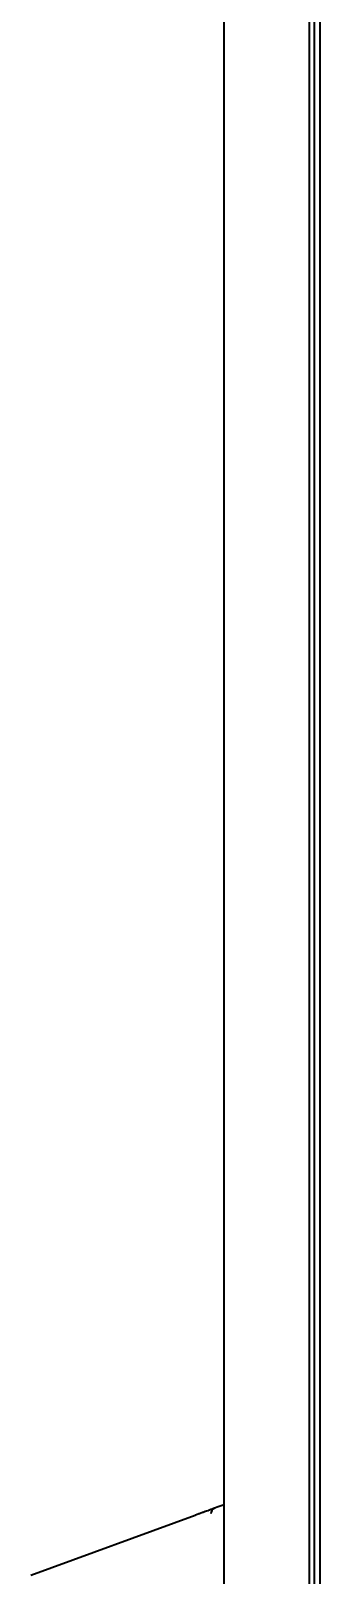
# Model space of a CAD drawing. Extents: x 6327 to 10269, y -393 to 3371.
# Drawn here: x 9445.8 to 9494.1, y 1614.5 to 1872 of the extents above; entities that cross this region are included whole.
import ezdxf

# ---------------------------------------------------------------- set-up
doc = ezdxf.new("R2010")
doc.units = 0
doc.header["$LTSCALE"] = 5
doc.layers.add('1', color=7, linetype='CONTINUOUS', true_color=0xffffff)

msp = doc.modelspace()

# ---------------------------------------------------------------- linework, layer by layer
at = {"layer": '1', "color": 7, "linetype": 'Continuous', "lineweight": 35}
for p, q in [((9478.07, 1395.53), (9478.07, 2241.9)), ((9494.07, 1374.13), (9494.07, 2238.19)), ((9492.27, 2233.23), (9492.27, 1396.53)), ((9493.07, 2233.23), (9493.07, 1396.53)), ((9477.07, 1625.86), (9476.44, 1625.63)), ((9478.07, 1626.23), (9477.07, 1625.86)), ((9445.81, 1614.48), (9473.22, 1624.46))]:
    msp.add_line(p, q, dxfattribs=at)
msp.add_ellipse((9476.78, 1624.69), major_axis=(0.342, -0.94), ratio=0.912052, start_param=3.141595, end_param=4.391867, dxfattribs=at)
msp.add_open_spline([(9476.44, 1625.63), (9476.42, 1625.63), (9476.41, 1625.62), (9476.37, 1625.61), (9476.31, 1625.58), (9476.24, 1625.56), (9476.11, 1625.51), (9476, 1625.47), (9475.86, 1625.42), (9475.83, 1625.41), (9475.77, 1625.39), (9475.74, 1625.38), (9475.65, 1625.34), (9475.59, 1625.32), (9475.39, 1625.25), (9475.25, 1625.2), (9475.07, 1625.13), (9475.04, 1625.12), (9474.96, 1625.09), (9474.93, 1625.08), (9474.81, 1625.04), (9474.74, 1625.01), (9474.51, 1624.93), (9474.35, 1624.87), (9474.11, 1624.78), (9474.03, 1624.75), (9473.87, 1624.7), (9473.79, 1624.67), (9473.63, 1624.61), (9473.54, 1624.58), (9473.42, 1624.53), (9473.38, 1624.52), (9473.32, 1624.5), (9473.3, 1624.49), (9473.27, 1624.48), (9473.26, 1624.47), (9473.24, 1624.47), (9473.24, 1624.47), (9473.23, 1624.46), (9473.23, 1624.46), (9473.23, 1624.46), (9473.23, 1624.46), (9473.23, 1624.46), (9473.23, 1624.46), (9473.22, 1624.46), (9473.22, 1624.46), (9473.22, 1624.46), (9473.22, 1624.46)], degree=3, knots=[0, 0, 0, 0, 0.03125, 0.03125, 0.0625, 0.125, 0.125, 0.25, 0.25, 0.28125, 0.28125, 0.3125, 0.3125, 0.375, 0.375, 0.5, 0.5, 0.53125, 0.53125, 0.5625, 0.5625, 0.625, 0.625, 0.75, 0.75, 0.8125, 0.8125, 0.875, 0.875, 0.9375, 0.9375, 0.96875, 0.96875, 0.984375, 0.984375, 0.992188, 0.992188, 0.996094, 0.996094, 0.99707, 0.99707, 0.997314, 0.997314, 0.997559, 0.997559, 0.998047, 1, 1, 1, 1], dxfattribs=at)

doc.saveas('drawing.dxf')
